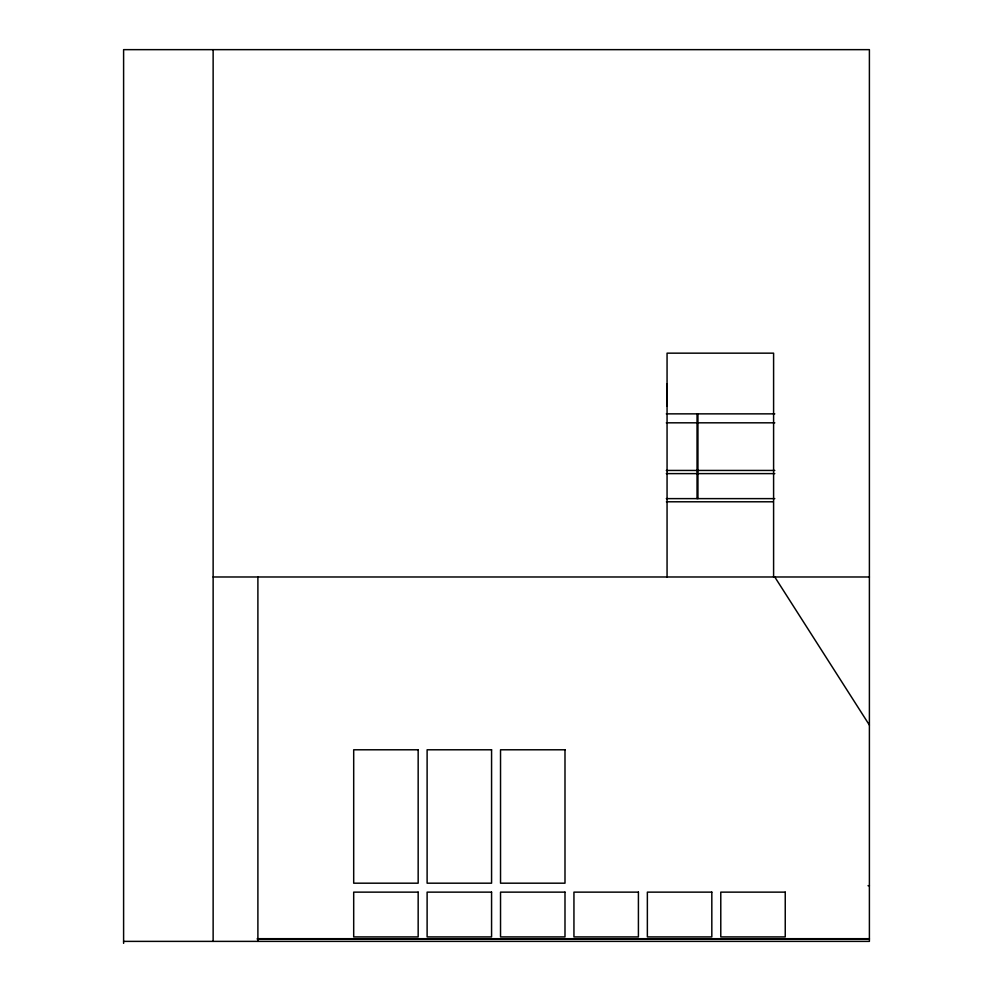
<?xml version="1.0" encoding="UTF-8"?>
<svg xmlns="http://www.w3.org/2000/svg" width="993" height="993" viewBox="0 0 993 993"><rect width="100%" height="100%" fill="white"/><g stroke="black" fill="none" stroke-linecap="round" stroke-linejoin="round"><path stroke-width="1.49" d="M667.06 406.211L667.06 383.708M666.315 413.858L774.776 413.858M666.315 422.819L774.776 422.819M666.315 470.446L774.776 470.446M666.315 473.611L774.776 473.611M666.315 498.623L774.776 498.623M666.402 501.788L773.324 501.788M213.135 576.983L869.396 576.983M868.043 885.706L869.396 885.706M257.311 938.695L869.396 938.695M257.311 939.142L869.396 939.142M123.604 941.376L869.396 941.376L869.396 49.65L123.604 49.65L123.604 943.35M774.776 576.983L869.396 725.076M773.597 576.983L773.597 353.16L667.06 353.16L667.06 576.983M697.942 413.858L697.942 498.623M697.049 413.858L697.049 498.623M257.895 576.983L257.895 941.376M213.135 49.65L213.135 941.376M418.165 749.789L353.694 749.789L353.694 883.187L418.165 883.187L418.165 749.789M491.572 749.789L427.114 749.789L427.114 883.187L491.572 883.187L491.572 749.789M564.992 749.789L500.534 749.789L500.534 883.187L564.992 883.187L564.992 749.789M418.165 892.136L353.694 892.136L353.694 936.908L418.165 936.908L418.165 892.136M491.572 892.136L427.114 892.136L427.114 936.908L491.572 936.908L491.572 892.136M564.992 892.136L500.534 892.136L500.534 936.908L564.992 936.908L564.992 892.136M638.412 892.136L573.942 892.136L573.942 936.908L638.412 936.908L638.412 892.136M711.82 892.136L647.362 892.136L647.362 936.908L711.82 936.908L711.82 892.136M785.24 892.136L720.781 892.136L720.781 936.908L785.24 936.908L785.24 892.136"/></g></svg>
